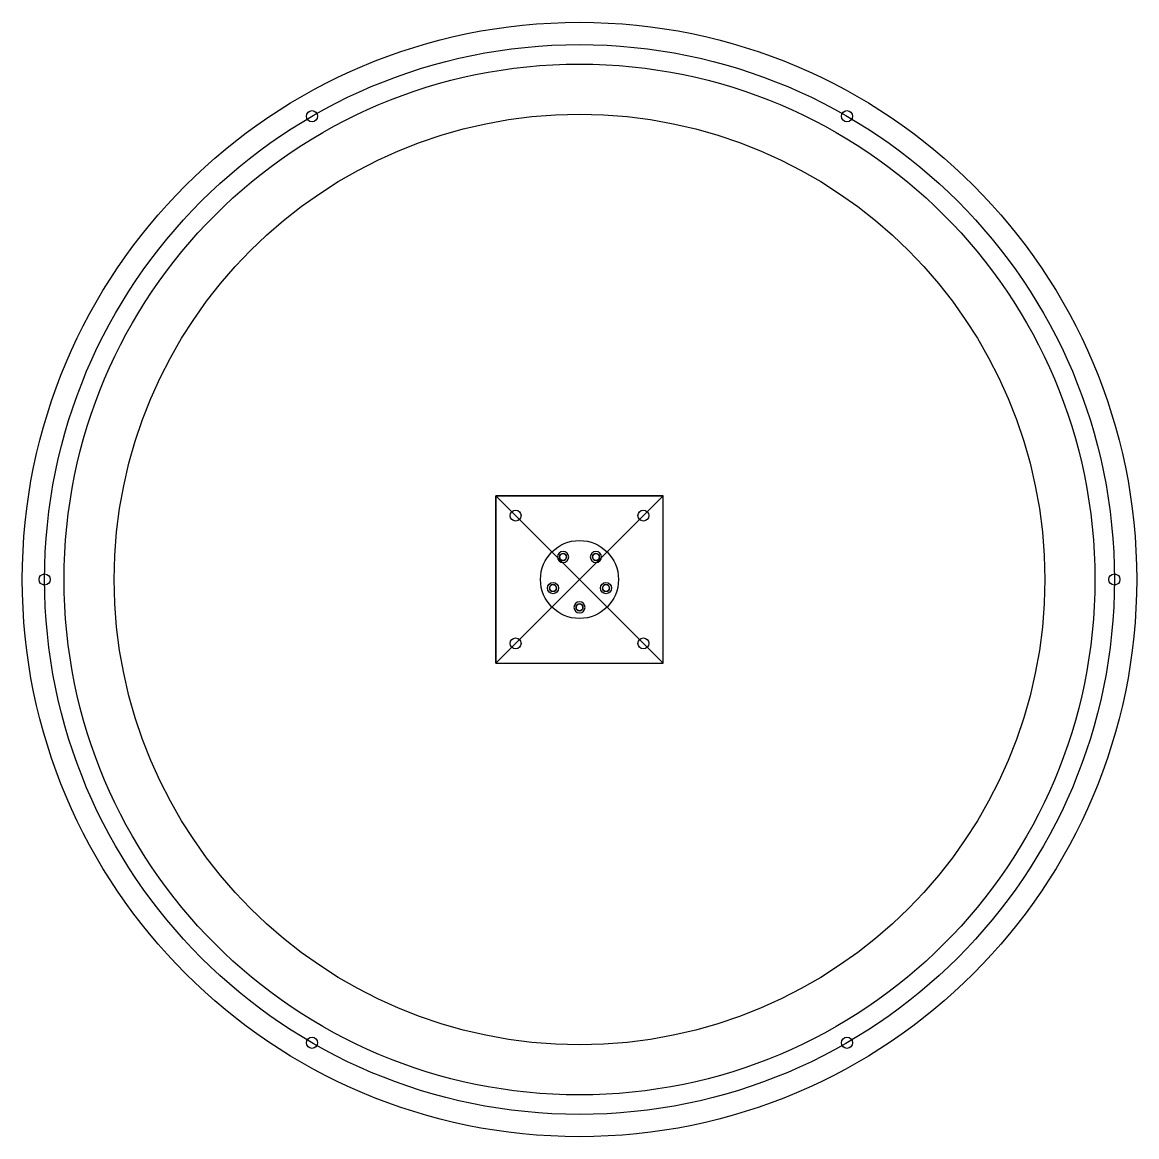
# Model space of a CAD drawing. Header units: millimetres. Extents: x -700 to -300, y -200 to 200.
import ezdxf

# ---------------------------------------------------------------- set-up
doc = ezdxf.new("R2010")
doc.units = ezdxf.units.MM
doc.layers.get('0').update_dxf_attribs({"linetype": 'CONTINUOUS'})

msp = doc.modelspace()

# ---------------------------------------------------------------- linework, layer by layer
msp.add_line((-530, -30), (-522.93, -22.93))
for points in [[(-530.05, 30.05), (-530.05, -30.05), (-469.95, -30.05), (-469.95, 30.05)], [(-530, 30), (-470, -30), (-470, 30), (-530, -30), (-530, 30), (-470, 30)]]:
    msp.add_lwpolyline(points, close=True)
for centre, radius in [((-500, 0), 200), ((-500, 0), 192), ((-500, 0), 185), ((-596, 166.28), 2), ((-404, 166.28), 2), ((-500, 0), 167), ((-522.93, 22.93), 1.95), ((-477.07, 22.93), 1.95), ((-500, 0), 14), ((-500, 0), 14), ((-505.88, 8.09), 1.25), ((-494.12, 8.09), 1.25), ((-692, 0), 2), ((-308, 0), 2), ((-509.51, -3.09), 2), ((-509.51, -3.09), 1.25), ((-490.49, -3.09), 2), ((-490.49, -3.09), 1.25), ((-500, -10), 1.25), ((-522.93, -22.93), 1.95), ((-477.07, -22.93), 1.95), ((-596, -166.28), 2), ((-404, -166.28), 2)]:
    msp.add_circle(centre, radius)
at = {"extrusion": (0, 0, -1)}
for centre, radius in [((505.88, 8.09), 2), ((505.88, 8.09), 1.25), ((494.12, 8.09), 2), ((494.12, 8.09), 1.25), ((509.51, -3.09), 1.25), ((490.49, -3.09), 1.25), ((500, -10), 2), ((500, -10), 1.25)]:
    msp.add_circle(centre, radius, dxfattribs=at)

doc.saveas('drawing.dxf')
